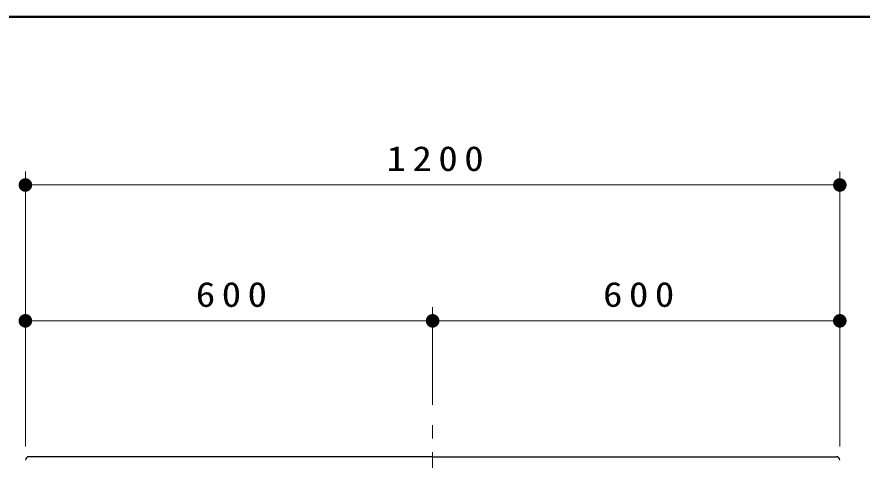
# Model space of a CAD drawing. Units: millimetres on the paper, scale 1:20. Extents: x -365 to 12, y -47 to 257.
# Drawn here: x -284.1 to -221.8, y 224.4 to 257 of the extents above; entities that cross this region are included whole.
import ezdxf

# ---------------------------------------------------------------- set-up
doc = ezdxf.new("R2010")
doc.units = ezdxf.units.MM
doc.linetypes.add('USER2', pattern=[6, 3, -1, 1, -1])
doc.layers.add('LY_1', color=7, linetype='Continuous', lineweight=25)
doc.layers.add('LY_2', color=7, linetype='Continuous', lineweight=13)
doc.styles.add('ＭＳ ゴシック', font='')
doc.styles.get('ＭＳ ゴシック').set_extended_font_data('MS Gothic')

# ---------------------------------------------------------------- blocks, each defined once
blk = doc.blocks.new('filled_dot')
at = {"color": 0, "linetype": 'Continuous', "lineweight": -2, "const_width": 1.25}
blk.add_lwpolyline([(-0.625, 0, 1), (0.625, 0, 1)], format="xyb", close=True, dxfattribs=at)

msp = doc.modelspace()

# ---------------------------------------------------------------- linework, layer by layer
at = {"layer": 'LY_1', "lineweight": 13}
for p, q in [((-283.479, 225.378), (-283.479, 245.628)), ((-223.479, 225.378), (-223.479, 245.628)), ((-283.479, 244.628), (-223.479, 244.628)), ((-253.479, 228.457), (-253.479, 235.628)), ((-283.479, 234.628), (-253.479, 234.628)), ((-253.479, 234.628), (-223.479, 234.628))]:
    msp.add_line(p, q, dxfattribs=at)
at = {"layer": 'LY_1', "linetype": 'USER2', "lineweight": 13}
msp.add_line((-253.479, 185.957), (-253.479, 227.457), dxfattribs=at)
at = {"layer": 'LY_1'}
for q in [(-283.229, 224.628), (-223.728, 224.628)]:
    msp.add_line((-253.479, 224.628), q, dxfattribs=at)
for centre, start, end in [((-283.228, 224.378), 90, 179.99999), ((-223.729, 224.378), 0.00001, 90)]:
    msp.add_arc(centre, 0.25, start, end, dxfattribs=at)
at = {"layer": 'LY_2', "lineweight": 50}
msp.add_line((0, 257), (-365, 257), dxfattribs=at)

# ---------------------------------------------------------------- block references
at = {"layer": 'LY_1', "lineweight": 13, "xscale": 0.4, "yscale": 0.4}
for p in [(-283.479, 244.628), (-283.479, 234.628), (-253.479, 234.628)]:
    msp.add_blockref('filled_dot', p, dxfattribs=at)
at = {"layer": 'LY_1', "lineweight": 13, "xscale": 0.4, "yscale": 0.4, "rotation": 180}
for p in [(-223.479, 244.628), (-253.479, 234.628), (-223.479, 234.628)]:
    msp.add_blockref('filled_dot', p, dxfattribs=at)

# ---------------------------------------------------------------- texts
at = {"layer": 'LY_1', "char_height": 1.833, "attachment_point": 8, "style": 'ＭＳ ゴシック'}
for s, insert in [('\\T1.33;\\W1.15;1200', (-253.057, 245.628)), ('\\T1.33;\\W1.15;600', (-268.062, 235.628)), ('\\T1.33;\\W1.15;600', (-238.062, 235.628))]:
    msp.add_mtext(s, dxfattribs=dict(at, insert=insert))

doc.saveas('drawing.dxf')
